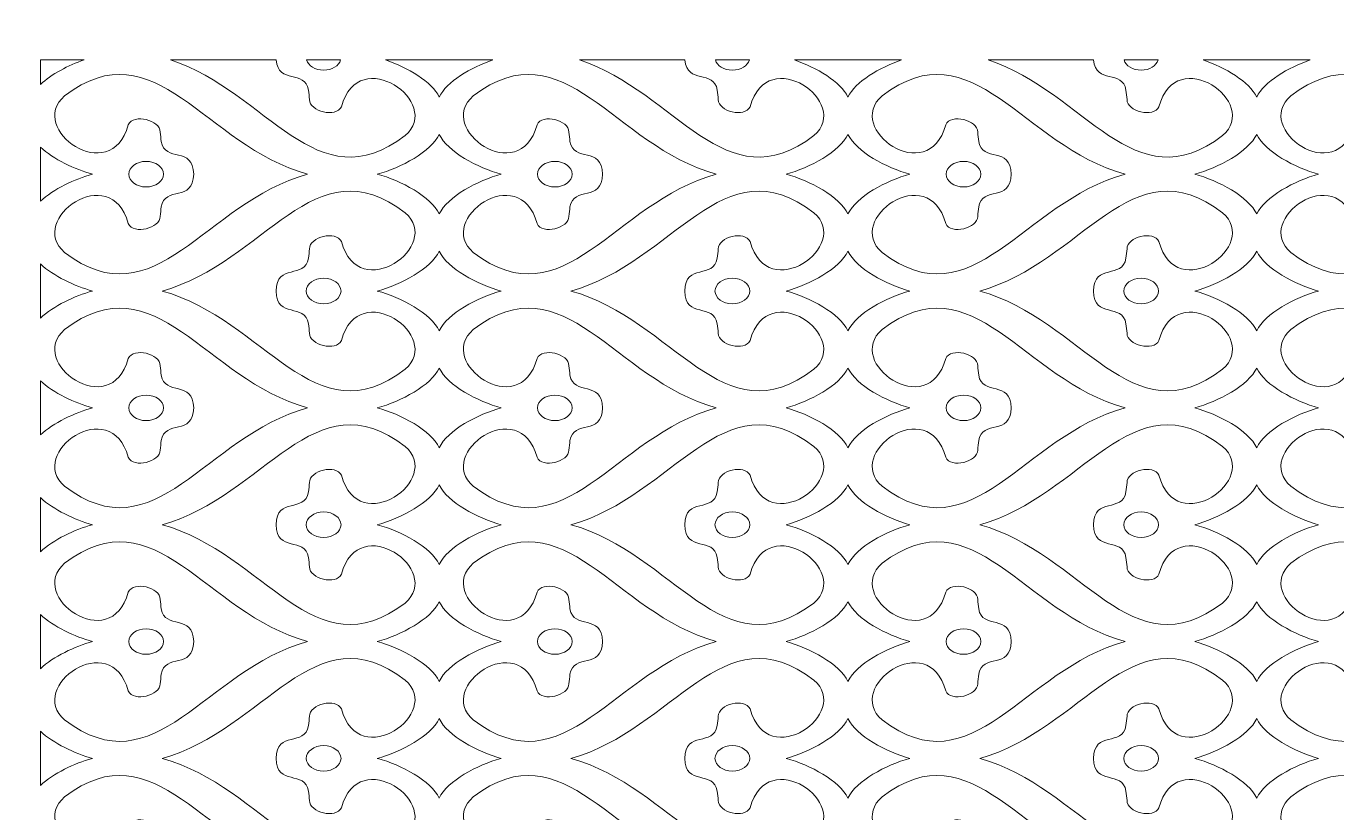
# Model space of a CAD drawing. Header units: millimetres. Extents: x -1212 to 1212, y -618 to 618.
# Drawn here: x -1212 to -105, y -46 to 618 of the extents above; entities that cross this region are included whole.
import ezdxf

# ---------------------------------------------------------------- set-up
doc = ezdxf.new("R2010")
doc.units = ezdxf.units.MM
doc.header["$MEASUREMENT"] = 0
doc.layers.add('Layer 1', color=7, linetype='Continuous')

msp = doc.modelspace()

# ---------------------------------------------------------------- linework, layer by layer
at = {"layer": 'Layer 1', "color": 250, "lineweight": 9}
for points, knots in [([(-974.3908, 493.4579), (-1061.6514, 517.6409), (-1102.447, 618.4305), (-1179.5795, 559.591), (-1211.9938, 531.8721), (-1140.4846, 481.214), (-1125.7521, 535.1757), (-1121.439, 544.8437), (-1098.7084, 539.1709), (-1098.8309, 529.0692), (-1098.5397, 526.4212), (-1098.2563, 523.7784), (-1097.9653, 521.1355), (-1094.9544, 503.0124), (-1070.8525, 517.419), (-1070.5613, 493.4579), (-1070.8525, 469.4968), (-1094.9544, 483.9033), (-1097.9653, 465.7854), (-1098.2563, 463.1426), (-1098.5397, 460.4894), (-1098.8309, 457.8465), (-1098.7084, 447.7449), (-1121.439, 442.072), (-1125.7521, 451.7453), (-1140.4846, 505.7017), (-1211.9938, 455.0437), (-1179.5795, 427.3247), (-1102.447, 368.4905), (-1061.6514, 469.2696), (-974.3908, 493.4579)], [0, 0, 0, 0, 0.1, 0.1, 0.1, 0.2, 0.2, 0.2, 0.3, 0.3, 0.3, 0.4, 0.4, 0.4, 0.5, 0.5, 0.5, 0.6, 0.6, 0.6, 0.7, 0.7, 0.7, 0.8, 0.8, 0.8, 0.9, 0.9, 0.9, 1, 1, 1, 1]), ([(-629.1796, 493.4579), (-716.44, 517.6409), (-757.2356, 618.4305), (-834.3681, 559.591), (-866.7824, 531.8721), (-795.2733, 481.214), (-780.5409, 535.1757), (-776.2277, 544.8437), (-753.497, 539.1709), (-753.6197, 529.0692), (-753.3285, 526.4212), (-753.0451, 523.7784), (-752.7539, 521.1355), (-749.7431, 503.0124), (-725.6411, 517.419), (-725.35, 493.4579), (-725.6411, 469.4968), (-749.7431, 483.9033), (-752.7539, 465.7854), (-753.0451, 463.1426), (-753.3285, 460.4894), (-753.6197, 457.8465), (-753.497, 447.7449), (-776.2277, 442.072), (-780.5409, 451.7453), (-795.2733, 505.7017), (-866.7824, 455.0437), (-834.3681, 427.3247), (-757.2356, 368.4905), (-716.44, 469.2696), (-629.1796, 493.4579)], [0, 0, 0, 0, 0.1, 0.1, 0.1, 0.2, 0.2, 0.2, 0.3, 0.3, 0.3, 0.4, 0.4, 0.4, 0.5, 0.5, 0.5, 0.6, 0.6, 0.6, 0.7, 0.7, 0.7, 0.8, 0.8, 0.8, 0.9, 0.9, 0.9, 1, 1, 1, 1]), ([(-283.9683, 493.4579), (-371.2288, 517.6409), (-412.0244, 618.4305), (-489.1567, 559.591), (-521.5711, 531.8721), (-450.062, 481.214), (-435.3296, 535.1757), (-431.0163, 544.8437), (-408.2858, 539.1709), (-408.4083, 529.0692), (-408.1172, 526.4212), (-407.8337, 523.7784), (-407.5426, 521.1355), (-404.5318, 503.0124), (-380.4297, 517.419), (-380.1387, 493.4579), (-380.4297, 469.4968), (-404.5318, 483.9033), (-407.5426, 465.7854), (-407.8337, 463.1426), (-408.1172, 460.4894), (-408.4083, 457.8465), (-408.2858, 447.7449), (-431.0163, 442.072), (-435.3296, 451.7453), (-450.062, 505.7017), (-521.5711, 455.0437), (-489.1567, 427.3247), (-412.0244, 368.4905), (-371.2288, 469.2696), (-283.9683, 493.4579)], [0, 0, 0, 0, 0.1, 0.1, 0.1, 0.2, 0.2, 0.2, 0.3, 0.3, 0.3, 0.4, 0.4, 0.4, 0.5, 0.5, 0.5, 0.6, 0.6, 0.6, 0.7, 0.7, 0.7, 0.8, 0.8, 0.8, 0.9, 0.9, 0.9, 1, 1, 1, 1]), ([(61.2429, 493.4579), (-26.0174, 517.6409), (-66.813, 618.4305), (-143.9455, 559.591), (-176.3598, 531.8721), (-104.8506, 481.214), (-90.1183, 535.1757), (-85.8051, 544.8437), (-63.0744, 539.1709), (-63.1969, 529.0692), (-62.9058, 526.4212), (-62.6225, 523.7784), (-62.3314, 521.1355), (-59.3205, 503.0124), (-35.2185, 517.419), (-34.9274, 493.4579), (-35.2185, 469.4968), (-59.3205, 483.9033), (-62.3314, 465.7854), (-62.6225, 463.1426), (-62.9058, 460.4894), (-63.1969, 457.8465), (-63.0744, 447.7449), (-85.8051, 442.072), (-90.1183, 451.7453), (-104.8506, 505.7017), (-176.3598, 455.0437), (-143.9455, 427.3247), (-66.813, 368.4905), (-26.0174, 469.2696), (61.2429, 493.4579)], [0, 0, 0, 0, 0.1, 0.1, 0.1, 0.2, 0.2, 0.2, 0.3, 0.3, 0.3, 0.4, 0.4, 0.4, 0.5, 0.5, 0.5, 0.6, 0.6, 0.6, 0.7, 0.7, 0.7, 0.8, 0.8, 0.8, 0.9, 0.9, 0.9, 1, 1, 1, 1]), ([(-1090.0283, 589.9734), (-1090.0283, 589.9734), (-1000.8678, 589.9734), (-1000.8678, 589.9734), (-999.1595, 569.0784), (-976.4747, 582.0139), (-973.5635, 564.474), (-973.2801, 561.8312), (-972.9889, 559.1884), (-972.6978, 556.5352), (-972.8203, 546.4336), (-950.0898, 540.7608), (-945.7842, 550.4339), (-931.0441, 604.3851), (-859.535, 553.7375), (-891.9494, 526.0135), (-966.9595, 468.7948), (-1007.6096, 562.5229), (-1090.0283, 589.9734)], [0, 0, 0, 0, 0.166666667, 0.166666667, 0.166666667, 0.333333333, 0.333333333, 0.333333333, 0.5, 0.5, 0.5, 0.666666667, 0.666666667, 0.666666667, 0.833333333, 0.833333333, 0.833333333, 1, 1, 1, 1]), ([(-744.8169, 589.9734), (-744.8169, 589.9734), (-655.6566, 589.9734), (-655.6566, 589.9734), (-653.9481, 569.0784), (-631.2635, 582.0139), (-628.3522, 564.474), (-628.0687, 561.8312), (-627.7776, 559.1884), (-627.4864, 556.5352), (-627.6091, 546.4336), (-604.8784, 540.7608), (-600.5728, 550.4339), (-585.8328, 604.3851), (-514.3237, 553.7375), (-546.738, 526.0135), (-621.7483, 468.7948), (-662.3983, 562.5229), (-744.8169, 589.9734)], [0, 0, 0, 0, 0.166666667, 0.166666667, 0.166666667, 0.333333333, 0.333333333, 0.333333333, 0.5, 0.5, 0.5, 0.666666667, 0.666666667, 0.666666667, 0.833333333, 0.833333333, 0.833333333, 1, 1, 1, 1]), ([(-399.6057, 589.9734), (-399.6057, 589.9734), (-310.4452, 589.9734), (-310.4452, 589.9734), (-308.7367, 569.0784), (-286.0521, 582.0139), (-283.141, 564.474), (-282.8575, 561.8312), (-282.5664, 559.1884), (-282.2752, 556.5352), (-282.3977, 546.4336), (-259.6672, 540.7608), (-255.3616, 550.4339), (-240.6215, 604.3851), (-169.1123, 553.7375), (-201.5266, 526.0135), (-276.537, 468.7948), (-317.1871, 562.5229), (-399.6057, 589.9734)], [0, 0, 0, 0, 0.166666667, 0.166666667, 0.166666667, 0.333333333, 0.333333333, 0.333333333, 0.5, 0.5, 0.5, 0.666666667, 0.666666667, 0.666666667, 0.833333333, 0.833333333, 0.833333333, 1, 1, 1, 1]), ([(-1200.05, 569.2384), (-1200.05, 569.2384), (-1200.05, 589.9734), (-1200.05, 589.9734), (-1200.05, 589.9734), (-1163.1155, 589.9734), (-1163.1155, 589.9734), (-1176.3004, 585.4207), (-1190.7188, 577.9051), (-1200.05, 569.2384)], [0, 0, 0, 0, 0.333333333, 0.333333333, 0.333333333, 0.666666667, 0.666666667, 0.666666667, 1, 1, 1, 1]), ([(-975.18, 589.9734), (-975.18, 589.9734), (-946.4277, 589.9734), (-946.4277, 589.9734), (-947.8067, 585.0593), (-953.7289, 581.3481), (-960.8, 581.3481), (-967.8712, 581.3481), (-973.8011, 585.0593), (-975.18, 589.9734)], [0, 0, 0, 0, 0.333333333, 0.333333333, 0.333333333, 0.666666667, 0.666666667, 0.666666667, 1, 1, 1, 1]), ([(-908.4208, 589.9734), (-908.4208, 589.9734), (-817.8967, 589.9734), (-817.8967, 589.9734), (-836.3063, 583.614), (-857.1141, 571.4786), (-863.1587, 558.5173), (-869.211, 571.4786), (-890.011, 583.614), (-908.4208, 589.9734)], [0, 0, 0, 0, 0.333333333, 0.333333333, 0.333333333, 0.666666667, 0.666666667, 0.666666667, 1, 1, 1, 1]), ([(-629.9686, 589.9734), (-629.9686, 589.9734), (-601.2164, 589.9734), (-601.2164, 589.9734), (-602.5955, 585.0593), (-608.5175, 581.3481), (-615.5888, 581.3481), (-622.66, 581.3481), (-628.5897, 585.0593), (-629.9686, 589.9734)], [0, 0, 0, 0, 0.333333333, 0.333333333, 0.333333333, 0.666666667, 0.666666667, 0.666666667, 1, 1, 1, 1]), ([(-563.2094, 589.9734), (-563.2094, 589.9734), (-472.6853, 589.9734), (-472.6853, 589.9734), (-491.0951, 583.614), (-511.9027, 571.4786), (-517.9474, 558.5173), (-523.9997, 571.4786), (-544.7998, 583.614), (-563.2094, 589.9734)], [0, 0, 0, 0, 0.333333333, 0.333333333, 0.333333333, 0.666666667, 0.666666667, 0.666666667, 1, 1, 1, 1]), ([(-284.7574, 589.9734), (-284.7574, 589.9734), (-256.0052, 589.9734), (-256.0052, 589.9734), (-257.3841, 585.0593), (-263.3061, 581.3481), (-270.3774, 581.3481), (-277.4486, 581.3481), (-283.3783, 585.0593), (-284.7574, 589.9734)], [0, 0, 0, 0, 0.333333333, 0.333333333, 0.333333333, 0.666666667, 0.666666667, 0.666666667, 1, 1, 1, 1]), ([(-217.9982, 589.9734), (-217.9982, 589.9734), (-127.4741, 589.9734), (-127.4741, 589.9734), (-145.8838, 583.614), (-166.6914, 571.4786), (-172.7361, 558.5173), (-178.7885, 571.4786), (-199.5884, 583.614), (-217.9982, 589.9734)], [0, 0, 0, 0, 0.333333333, 0.333333333, 0.333333333, 0.666666667, 0.666666667, 0.666666667, 1, 1, 1, 1]), ([(-863.1587, 459.8236), (-870, 474.4831), (-895.6727, 488.0844), (-915.4461, 493.4579), (-895.6727, 498.8313), (-870, 512.4378), (-863.1587, 527.0923), (-856.3173, 512.4378), (-830.6448, 498.8313), (-810.8714, 493.4579), (-830.6448, 488.0844), (-856.3249, 474.4831), (-863.1587, 459.8236)], [0, 0, 0, 0, 0.25, 0.25, 0.25, 0.5, 0.5, 0.5, 0.75, 0.75, 0.75, 1, 1, 1, 1]), ([(-517.9474, 459.8236), (-524.7888, 474.4831), (-550.4613, 488.0844), (-570.2347, 493.4579), (-550.4613, 498.8313), (-524.7888, 512.4378), (-517.9474, 527.0923), (-511.1061, 512.4378), (-485.4334, 498.8313), (-465.66, 493.4579), (-485.4334, 488.0844), (-511.1137, 474.4831), (-517.9474, 459.8236)], [0, 0, 0, 0, 0.25, 0.25, 0.25, 0.5, 0.5, 0.5, 0.75, 0.75, 0.75, 1, 1, 1, 1]), ([(-172.7361, 459.8236), (-179.5775, 474.4831), (-205.25, 488.0844), (-225.0234, 493.4579), (-205.25, 498.8313), (-179.5775, 512.4378), (-172.7361, 527.0923), (-165.8947, 512.4378), (-140.2222, 498.8313), (-120.4488, 493.4579), (-140.2222, 488.0844), (-165.9024, 474.4831), (-172.7361, 459.8236)], [0, 0, 0, 0, 0.25, 0.25, 0.25, 0.5, 0.5, 0.5, 0.75, 0.75, 0.75, 1, 1, 1, 1]), ([(-1200.05, 470.5498), (-1200.05, 470.5498), (-1200.05, 516.366), (-1200.05, 516.366), (-1189.0179, 506.125), (-1170.8917, 497.479), (-1156.0827, 493.4579), (-1170.8917, 489.4368), (-1189.0179, 480.7908), (-1200.05, 470.5498)], [0, 0, 0, 0, 0.333333333, 0.333333333, 0.333333333, 0.666666667, 0.666666667, 0.666666667, 1, 1, 1, 1]), ([(-1097.1378, 394.7641), (-1009.8773, 418.9523), (-969.0893, 519.747), (-891.9494, 460.9024), (-859.535, 433.1835), (-931.0441, 382.5203), (-945.7842, 436.4766), (-950.0898, 446.1602), (-972.8203, 440.4771), (-972.6978, 430.3754), (-972.9889, 427.7325), (-973.2801, 425.0846), (-973.5635, 422.4417), (-976.5744, 404.3186), (-1000.6764, 418.7303), (-1000.9674, 394.7641), (-1000.6764, 370.8081), (-976.5744, 385.2199), (-973.5635, 367.1019), (-973.2801, 364.4539), (-972.9889, 361.8008), (-972.6978, 359.1579), (-972.8203, 349.0614), (-950.0898, 343.3783), (-945.7842, 353.0515), (-931.0441, 407.0131), (-859.535, 356.3602), (-891.9494, 328.6413), (-969.0893, 269.7967), (-1009.8773, 370.581), (-1097.1378, 394.7641)], [0, 0, 0, 0, 0.1, 0.1, 0.1, 0.2, 0.2, 0.2, 0.3, 0.3, 0.3, 0.4, 0.4, 0.4, 0.5, 0.5, 0.5, 0.6, 0.6, 0.6, 0.7, 0.7, 0.7, 0.8, 0.8, 0.8, 0.9, 0.9, 0.9, 1, 1, 1, 1]), ([(-751.9265, 394.7641), (-664.6661, 418.9523), (-623.8781, 519.747), (-546.738, 460.9024), (-514.3237, 433.1835), (-585.8328, 382.5203), (-600.5728, 436.4766), (-604.8784, 446.1602), (-627.6091, 440.4771), (-627.4864, 430.3754), (-627.7776, 427.7325), (-628.0687, 425.0846), (-628.3522, 422.4417), (-631.363, 404.3186), (-655.465, 418.7303), (-655.7561, 394.7641), (-655.465, 370.8081), (-631.363, 385.2199), (-628.3522, 367.1019), (-628.0687, 364.4539), (-627.7776, 361.8008), (-627.4864, 359.1579), (-627.6091, 349.0614), (-604.8784, 343.3783), (-600.5728, 353.0515), (-585.8328, 407.0131), (-514.3237, 356.3602), (-546.738, 328.6413), (-623.8781, 269.7967), (-664.6661, 370.581), (-751.9265, 394.7641)], [0, 0, 0, 0, 0.1, 0.1, 0.1, 0.2, 0.2, 0.2, 0.3, 0.3, 0.3, 0.4, 0.4, 0.4, 0.5, 0.5, 0.5, 0.6, 0.6, 0.6, 0.7, 0.7, 0.7, 0.8, 0.8, 0.8, 0.9, 0.9, 0.9, 1, 1, 1, 1]), ([(-406.7153, 394.7641), (-319.4547, 418.9523), (-278.6668, 519.747), (-201.5266, 460.9024), (-169.1123, 433.1835), (-240.6215, 382.5203), (-255.3616, 436.4766), (-259.6672, 446.1602), (-282.3977, 440.4771), (-282.2752, 430.3754), (-282.5664, 427.7325), (-282.8575, 425.0846), (-283.141, 422.4417), (-286.1517, 404.3186), (-310.2536, 418.7303), (-310.5448, 394.7641), (-310.2536, 370.8081), (-286.1517, 385.2199), (-283.141, 367.1019), (-282.8575, 364.4539), (-282.5664, 361.8008), (-282.2752, 359.1579), (-282.3977, 349.0614), (-259.6672, 343.3783), (-255.3616, 353.0515), (-240.6215, 407.0131), (-169.1123, 356.3602), (-201.5266, 328.6413), (-278.6668, 269.7967), (-319.4547, 370.581), (-406.7153, 394.7641)], [0, 0, 0, 0, 0.1, 0.1, 0.1, 0.2, 0.2, 0.2, 0.3, 0.3, 0.3, 0.4, 0.4, 0.4, 0.5, 0.5, 0.5, 0.6, 0.6, 0.6, 0.7, 0.7, 0.7, 0.8, 0.8, 0.8, 0.9, 0.9, 0.9, 1, 1, 1, 1]), ([(-1125.3997, 493.4579), (-1125.3997, 499.4043), (-1118.8112, 504.2564), (-1110.7287, 504.2564), (-1102.6462, 504.2564), (-1096.0575, 499.4043), (-1096.0575, 493.4579), (-1096.0575, 487.5167), (-1102.6462, 482.6593), (-1110.7287, 482.6593), (-1118.8112, 482.6593), (-1125.3997, 487.5167), (-1125.3997, 493.4579)], [0, 0, 0, 0, 0.25, 0.25, 0.25, 0.5, 0.5, 0.5, 0.75, 0.75, 0.75, 1, 1, 1, 1]), ([(-780.1885, 493.4579), (-780.1885, 499.4043), (-773.5998, 504.2564), (-765.5173, 504.2564), (-757.4349, 504.2564), (-750.8463, 499.4043), (-750.8463, 493.4579), (-750.8463, 487.5167), (-757.4349, 482.6593), (-765.5173, 482.6593), (-773.5998, 482.6593), (-780.1885, 487.5167), (-780.1885, 493.4579)], [0, 0, 0, 0, 0.25, 0.25, 0.25, 0.5, 0.5, 0.5, 0.75, 0.75, 0.75, 1, 1, 1, 1]), ([(-434.9772, 493.4579), (-434.9772, 499.4043), (-428.3886, 504.2564), (-420.3061, 504.2564), (-412.2235, 504.2564), (-405.635, 499.4043), (-405.635, 493.4579), (-405.635, 487.5167), (-412.2235, 482.6593), (-420.3061, 482.6593), (-428.3886, 482.6593), (-434.9772, 487.5167), (-434.9772, 493.4579)], [0, 0, 0, 0, 0.25, 0.25, 0.25, 0.5, 0.5, 0.5, 0.75, 0.75, 0.75, 1, 1, 1, 1]), ([(-974.3908, 296.0806), (-1061.6514, 271.8976), (-1102.447, 171.108), (-1179.5795, 229.9423), (-1211.9938, 257.6716), (-1140.4846, 308.3296), (-1125.7521, 254.368), (-1121.439, 244.6948), (-1098.7084, 250.3676), (-1098.8309, 260.4745), (-1098.5397, 263.1172), (-1098.2563, 265.7601), (-1097.9653, 268.403), (-1094.9544, 286.5261), (-1070.8525, 272.1195), (-1070.5613, 296.0806), (-1070.8525, 320.0417), (-1094.9544, 305.63), (-1097.9653, 323.7531), (-1098.2563, 326.396), (-1098.5397, 329.0439), (-1098.8309, 331.6919), (-1098.7084, 341.7884), (-1121.439, 347.4665), (-1125.7521, 337.7932), (-1140.4846, 283.8368), (-1211.9938, 334.4896), (-1179.5795, 362.2189), (-1102.447, 421.0531), (-1061.6514, 320.2688), (-974.3908, 296.0806)], [0, 0, 0, 0, 0.1, 0.1, 0.1, 0.2, 0.2, 0.2, 0.3, 0.3, 0.3, 0.4, 0.4, 0.4, 0.5, 0.5, 0.5, 0.6, 0.6, 0.6, 0.7, 0.7, 0.7, 0.8, 0.8, 0.8, 0.9, 0.9, 0.9, 1, 1, 1, 1]), ([(-863.1587, 361.1349), (-870, 375.7841), (-895.6727, 389.3958), (-915.4461, 394.7744), (-895.6727, 400.1427), (-870, 413.744), (-863.1587, 428.4036), (-856.3173, 413.744), (-830.6448, 400.1427), (-810.8714, 394.7744), (-830.6448, 389.3958), (-856.3249, 375.7841), (-863.1587, 361.1349)], [0, 0, 0, 0, 0.25, 0.25, 0.25, 0.5, 0.5, 0.5, 0.75, 0.75, 0.75, 1, 1, 1, 1]), ([(-629.1796, 296.0806), (-716.44, 271.8976), (-757.2356, 171.108), (-834.3681, 229.9423), (-866.7824, 257.6716), (-795.2733, 308.3296), (-780.5409, 254.368), (-776.2277, 244.6948), (-753.497, 250.3676), (-753.6197, 260.4745), (-753.3285, 263.1172), (-753.0451, 265.7601), (-752.7539, 268.403), (-749.7431, 286.5261), (-725.6411, 272.1195), (-725.35, 296.0806), (-725.6411, 320.0417), (-749.7431, 305.63), (-752.7539, 323.7531), (-753.0451, 326.396), (-753.3285, 329.0439), (-753.6197, 331.6919), (-753.497, 341.7884), (-776.2277, 347.4665), (-780.5409, 337.7932), (-795.2733, 283.8368), (-866.7824, 334.4896), (-834.3681, 362.2189), (-757.2356, 421.0531), (-716.44, 320.2688), (-629.1796, 296.0806)], [0, 0, 0, 0, 0.1, 0.1, 0.1, 0.2, 0.2, 0.2, 0.3, 0.3, 0.3, 0.4, 0.4, 0.4, 0.5, 0.5, 0.5, 0.6, 0.6, 0.6, 0.7, 0.7, 0.7, 0.8, 0.8, 0.8, 0.9, 0.9, 0.9, 1, 1, 1, 1]), ([(-517.9474, 361.1349), (-524.7888, 375.7841), (-550.4613, 389.3958), (-570.2347, 394.7744), (-550.4613, 400.1427), (-524.7888, 413.744), (-517.9474, 428.4036), (-511.1061, 413.744), (-485.4334, 400.1427), (-465.66, 394.7744), (-485.4334, 389.3958), (-511.1137, 375.7841), (-517.9474, 361.1349)], [0, 0, 0, 0, 0.25, 0.25, 0.25, 0.5, 0.5, 0.5, 0.75, 0.75, 0.75, 1, 1, 1, 1]), ([(-283.9683, 296.0806), (-371.2288, 271.8976), (-412.0244, 171.108), (-489.1567, 229.9423), (-521.5711, 257.6716), (-450.062, 308.3296), (-435.3296, 254.368), (-431.0163, 244.6948), (-408.2858, 250.3676), (-408.4083, 260.4745), (-408.1172, 263.1172), (-407.8337, 265.7601), (-407.5426, 268.403), (-404.5318, 286.5261), (-380.4297, 272.1195), (-380.1387, 296.0806), (-380.4297, 320.0417), (-404.5318, 305.63), (-407.5426, 323.7531), (-407.8337, 326.396), (-408.1172, 329.0439), (-408.4083, 331.6919), (-408.2858, 341.7884), (-431.0163, 347.4665), (-435.3296, 337.7932), (-450.062, 283.8368), (-521.5711, 334.4896), (-489.1567, 362.2189), (-412.0244, 421.0531), (-371.2288, 320.2688), (-283.9683, 296.0806)], [0, 0, 0, 0, 0.1, 0.1, 0.1, 0.2, 0.2, 0.2, 0.3, 0.3, 0.3, 0.4, 0.4, 0.4, 0.5, 0.5, 0.5, 0.6, 0.6, 0.6, 0.7, 0.7, 0.7, 0.8, 0.8, 0.8, 0.9, 0.9, 0.9, 1, 1, 1, 1]), ([(-172.7361, 361.1349), (-179.5775, 375.7841), (-205.25, 389.3958), (-225.0234, 394.7744), (-205.25, 400.1427), (-179.5775, 413.744), (-172.7361, 428.4036), (-165.8947, 413.744), (-140.2222, 400.1427), (-120.4488, 394.7744), (-140.2222, 389.3958), (-165.9024, 375.7841), (-172.7361, 361.1349)], [0, 0, 0, 0, 0.25, 0.25, 0.25, 0.5, 0.5, 0.5, 0.75, 0.75, 0.75, 1, 1, 1, 1]), ([(61.2429, 296.0806), (-26.0174, 271.8976), (-66.813, 171.108), (-143.9455, 229.9423), (-176.3598, 257.6716), (-104.8506, 308.3296), (-90.1183, 254.368), (-85.8051, 244.6948), (-63.0744, 250.3676), (-63.1969, 260.4745), (-62.9058, 263.1172), (-62.6225, 265.7601), (-62.3314, 268.403), (-59.3205, 286.5261), (-35.2185, 272.1195), (-34.9274, 296.0806), (-35.2185, 320.0417), (-59.3205, 305.63), (-62.3314, 323.7531), (-62.6225, 326.396), (-62.9058, 329.0439), (-63.1969, 331.6919), (-63.0744, 341.7884), (-85.8051, 347.4665), (-90.1183, 337.7932), (-104.8506, 283.8368), (-176.3598, 334.4896), (-143.9455, 362.2189), (-66.813, 421.0531), (-26.0174, 320.2688), (61.2429, 296.0806)], [0, 0, 0, 0, 0.1, 0.1, 0.1, 0.2, 0.2, 0.2, 0.3, 0.3, 0.3, 0.4, 0.4, 0.4, 0.5, 0.5, 0.5, 0.6, 0.6, 0.6, 0.7, 0.7, 0.7, 0.8, 0.8, 0.8, 0.9, 0.9, 0.9, 1, 1, 1, 1]), ([(-1200.05, 371.8611), (-1200.05, 371.8611), (-1200.05, 417.6773), (-1200.05, 417.6773), (-1189.0179, 407.4312), (-1170.8917, 398.7954), (-1156.0827, 394.7744), (-1170.8917, 390.7482), (-1189.0179, 382.1021), (-1200.05, 371.8611)], [0, 0, 0, 0, 0.333333333, 0.333333333, 0.333333333, 0.666666667, 0.666666667, 0.666666667, 1, 1, 1, 1]), ([(-946.1289, 394.7641), (-946.1289, 400.7209), (-952.7175, 405.5626), (-960.8, 405.5626), (-968.8826, 405.5626), (-975.4788, 400.7209), (-975.4788, 394.7641), (-975.4788, 388.8176), (-968.8826, 383.9707), (-960.8, 383.9707), (-952.7175, 383.9707), (-946.1289, 388.8176), (-946.1289, 394.7641)], [0, 0, 0, 0, 0.25, 0.25, 0.25, 0.5, 0.5, 0.5, 0.75, 0.75, 0.75, 1, 1, 1, 1]), ([(-600.9176, 394.7641), (-600.9176, 400.7209), (-607.5063, 405.5626), (-615.5888, 405.5626), (-623.6712, 405.5626), (-630.2674, 400.7209), (-630.2674, 394.7641), (-630.2674, 388.8176), (-623.6712, 383.9707), (-615.5888, 383.9707), (-607.5063, 383.9707), (-600.9176, 388.8176), (-600.9176, 394.7641)], [0, 0, 0, 0, 0.25, 0.25, 0.25, 0.5, 0.5, 0.5, 0.75, 0.75, 0.75, 1, 1, 1, 1]), ([(-255.7064, 394.7641), (-255.7064, 400.7209), (-262.2949, 405.5626), (-270.3774, 405.5626), (-278.4599, 405.5626), (-285.0562, 400.7209), (-285.0562, 394.7641), (-285.0562, 388.8176), (-278.4599, 383.9707), (-270.3774, 383.9707), (-262.2949, 383.9707), (-255.7064, 388.8176), (-255.7064, 394.7641)], [0, 0, 0, 0, 0.25, 0.25, 0.25, 0.5, 0.5, 0.5, 0.75, 0.75, 0.75, 1, 1, 1, 1]), ([(-1097.1378, 197.392), (-1009.8773, 173.2088), (-969.0893, 72.4194), (-891.9494, 131.2537), (-859.535, 158.9829), (-931.0441, 209.6409), (-945.7842, 155.6794), (-950.0898, 146.0062), (-972.8203, 151.6841), (-972.6978, 161.7859), (-972.9889, 164.4286), (-973.2801, 167.0767), (-973.5635, 169.7195), (-976.5744, 187.8427), (-1000.6764, 173.4308), (-1000.9674, 197.392), (-1000.6764, 221.348), (-976.5744, 206.9465), (-973.5635, 225.0696), (-973.2801, 227.7124), (-972.9889, 230.3553), (-972.6978, 232.9982), (-972.8203, 243.1049), (-950.0898, 248.7778), (-945.7842, 239.1045), (-931.0441, 185.143), (-859.535, 235.801), (-891.9494, 263.525), (-969.0893, 322.3645), (-1009.8773, 221.5751), (-1097.1378, 197.392)], [0, 0, 0, 0, 0.1, 0.1, 0.1, 0.2, 0.2, 0.2, 0.3, 0.3, 0.3, 0.4, 0.4, 0.4, 0.5, 0.5, 0.5, 0.6, 0.6, 0.6, 0.7, 0.7, 0.7, 0.8, 0.8, 0.8, 0.9, 0.9, 0.9, 1, 1, 1, 1]), ([(-863.1587, 262.4514), (-870, 277.1007), (-895.6727, 290.7123), (-915.4461, 296.0806), (-895.6727, 301.4541), (-870, 315.0554), (-863.1587, 329.7098), (-856.3173, 315.0554), (-830.6448, 301.4541), (-810.8714, 296.0806), (-830.6448, 290.7123), (-856.3249, 277.1007), (-863.1587, 262.4514)], [0, 0, 0, 0, 0.25, 0.25, 0.25, 0.5, 0.5, 0.5, 0.75, 0.75, 0.75, 1, 1, 1, 1]), ([(-751.9265, 197.392), (-664.6661, 173.2088), (-623.8781, 72.4194), (-546.738, 131.2537), (-514.3237, 158.9829), (-585.8328, 209.6409), (-600.5728, 155.6794), (-604.8784, 146.0062), (-627.6091, 151.6841), (-627.4864, 161.7859), (-627.7776, 164.4286), (-628.0687, 167.0767), (-628.3522, 169.7195), (-631.363, 187.8427), (-655.465, 173.4308), (-655.7561, 197.392), (-655.465, 221.348), (-631.363, 206.9465), (-628.3522, 225.0696), (-628.0687, 227.7124), (-627.7776, 230.3553), (-627.4864, 232.9982), (-627.6091, 243.1049), (-604.8784, 248.7778), (-600.5728, 239.1045), (-585.8328, 185.143), (-514.3237, 235.801), (-546.738, 263.525), (-623.8781, 322.3645), (-664.6661, 221.5751), (-751.9265, 197.392)], [0, 0, 0, 0, 0.1, 0.1, 0.1, 0.2, 0.2, 0.2, 0.3, 0.3, 0.3, 0.4, 0.4, 0.4, 0.5, 0.5, 0.5, 0.6, 0.6, 0.6, 0.7, 0.7, 0.7, 0.8, 0.8, 0.8, 0.9, 0.9, 0.9, 1, 1, 1, 1]), ([(-517.9474, 262.4514), (-524.7888, 277.1007), (-550.4613, 290.7123), (-570.2347, 296.0806), (-550.4613, 301.4541), (-524.7888, 315.0554), (-517.9474, 329.7098), (-511.1061, 315.0554), (-485.4334, 301.4541), (-465.66, 296.0806), (-485.4334, 290.7123), (-511.1137, 277.1007), (-517.9474, 262.4514)], [0, 0, 0, 0, 0.25, 0.25, 0.25, 0.5, 0.5, 0.5, 0.75, 0.75, 0.75, 1, 1, 1, 1]), ([(-406.7153, 197.392), (-319.4547, 173.2088), (-278.6668, 72.4194), (-201.5266, 131.2537), (-169.1123, 158.9829), (-240.6215, 209.6409), (-255.3616, 155.6794), (-259.6672, 146.0062), (-282.3977, 151.6841), (-282.2752, 161.7859), (-282.5664, 164.4286), (-282.8575, 167.0767), (-283.141, 169.7195), (-286.1517, 187.8427), (-310.2536, 173.4308), (-310.5448, 197.392), (-310.2536, 221.348), (-286.1517, 206.9465), (-283.141, 225.0696), (-282.8575, 227.7124), (-282.5664, 230.3553), (-282.2752, 232.9982), (-282.3977, 243.1049), (-259.6672, 248.7778), (-255.3616, 239.1045), (-240.6215, 185.143), (-169.1123, 235.801), (-201.5266, 263.525), (-278.6668, 322.3645), (-319.4547, 221.5751), (-406.7153, 197.392)], [0, 0, 0, 0, 0.1, 0.1, 0.1, 0.2, 0.2, 0.2, 0.3, 0.3, 0.3, 0.4, 0.4, 0.4, 0.5, 0.5, 0.5, 0.6, 0.6, 0.6, 0.7, 0.7, 0.7, 0.8, 0.8, 0.8, 0.9, 0.9, 0.9, 1, 1, 1, 1]), ([(-172.7361, 262.4514), (-179.5775, 277.1007), (-205.25, 290.7123), (-225.0234, 296.0806), (-205.25, 301.4541), (-179.5775, 315.0554), (-172.7361, 329.7098), (-165.8947, 315.0554), (-140.2222, 301.4541), (-120.4488, 296.0806), (-140.2222, 290.7123), (-165.9024, 277.1007), (-172.7361, 262.4514)], [0, 0, 0, 0, 0.25, 0.25, 0.25, 0.5, 0.5, 0.5, 0.75, 0.75, 0.75, 1, 1, 1, 1]), ([(-1200.05, 273.1674), (-1200.05, 273.1674), (-1200.05, 318.9887), (-1200.05, 318.9887), (-1189.0179, 308.7477), (-1170.8917, 300.1016), (-1156.0827, 296.0806), (-1170.8917, 292.0543), (-1189.0179, 283.4084), (-1200.05, 273.1674)], [0, 0, 0, 0, 0.333333333, 0.333333333, 0.333333333, 0.666666667, 0.666666667, 0.666666667, 1, 1, 1, 1]), ([(-1125.3997, 296.0806), (-1125.3997, 290.1342), (-1118.8112, 285.2873), (-1110.7287, 285.2873), (-1102.6462, 285.2873), (-1096.0575, 290.1342), (-1096.0575, 296.0806), (-1096.0575, 302.027), (-1102.6462, 306.8791), (-1110.7287, 306.8791), (-1118.8112, 306.8791), (-1125.3997, 302.027), (-1125.3997, 296.0806)], [0, 0, 0, 0, 0.25, 0.25, 0.25, 0.5, 0.5, 0.5, 0.75, 0.75, 0.75, 1, 1, 1, 1]), ([(-780.1885, 296.0806), (-780.1885, 290.1342), (-773.5998, 285.2873), (-765.5173, 285.2873), (-757.4349, 285.2873), (-750.8463, 290.1342), (-750.8463, 296.0806), (-750.8463, 302.027), (-757.4349, 306.8791), (-765.5173, 306.8791), (-773.5998, 306.8791), (-780.1885, 302.027), (-780.1885, 296.0806)], [0, 0, 0, 0, 0.25, 0.25, 0.25, 0.5, 0.5, 0.5, 0.75, 0.75, 0.75, 1, 1, 1, 1]), ([(-434.9772, 296.0806), (-434.9772, 290.1342), (-428.3886, 285.2873), (-420.3061, 285.2873), (-412.2235, 285.2873), (-405.635, 290.1342), (-405.635, 296.0806), (-405.635, 302.027), (-412.2235, 306.8791), (-420.3061, 306.8791), (-428.3886, 306.8791), (-434.9772, 302.027), (-434.9772, 296.0806)], [0, 0, 0, 0, 0.25, 0.25, 0.25, 0.5, 0.5, 0.5, 0.75, 0.75, 0.75, 1, 1, 1, 1]), ([(-974.3908, 98.7084), (-1061.6514, 122.8916), (-1102.447, 223.6759), (-1179.5795, 164.8313), (-1211.9938, 137.1124), (-1140.4846, 86.4596), (-1125.7521, 140.4211), (-1121.439, 150.0943), (-1098.7084, 144.4163), (-1098.8309, 134.3147), (-1098.5397, 131.6718), (-1098.2563, 129.0238), (-1097.9653, 126.3706), (-1094.9544, 108.2527), (-1070.8525, 122.6645), (-1070.5613, 98.7084), (-1070.8525, 74.7473), (-1094.9544, 89.154), (-1097.9653, 71.0308), (-1098.2563, 68.3881), (-1098.5397, 65.7452), (-1098.8309, 63.0971), (-1098.7084, 52.9955), (-1121.439, 47.3123), (-1125.7521, 56.9908), (-1140.4846, 110.9471), (-1211.9938, 60.2943), (-1179.5795, 32.5703), (-1102.447, -26.2692), (-1061.6514, 74.5254), (-974.3908, 98.7084)], [0, 0, 0, 0, 0.1, 0.1, 0.1, 0.2, 0.2, 0.2, 0.3, 0.3, 0.3, 0.4, 0.4, 0.4, 0.5, 0.5, 0.5, 0.6, 0.6, 0.6, 0.7, 0.7, 0.7, 0.8, 0.8, 0.8, 0.9, 0.9, 0.9, 1, 1, 1, 1]), ([(-863.1587, 163.7576), (-870, 178.412), (-895.6727, 192.0237), (-915.4461, 197.392), (-895.6727, 202.7602), (-870, 216.372), (-863.1587, 231.0211), (-856.3173, 216.372), (-830.6448, 202.7602), (-810.8714, 197.392), (-830.6448, 192.0237), (-856.3249, 178.412), (-863.1587, 163.7576)], [0, 0, 0, 0, 0.25, 0.25, 0.25, 0.5, 0.5, 0.5, 0.75, 0.75, 0.75, 1, 1, 1, 1]), ([(-629.1796, 98.7084), (-716.44, 122.8916), (-757.2356, 223.6759), (-834.3681, 164.8313), (-866.7824, 137.1124), (-795.2733, 86.4596), (-780.5409, 140.4211), (-776.2277, 150.0943), (-753.497, 144.4163), (-753.6197, 134.3147), (-753.3285, 131.6718), (-753.0451, 129.0238), (-752.7539, 126.3706), (-749.7431, 108.2527), (-725.6411, 122.6645), (-725.35, 98.7084), (-725.6411, 74.7473), (-749.7431, 89.154), (-752.7539, 71.0308), (-753.0451, 68.3881), (-753.3285, 65.7452), (-753.6197, 63.0971), (-753.497, 52.9955), (-776.2277, 47.3123), (-780.5409, 56.9908), (-795.2733, 110.9471), (-866.7824, 60.2943), (-834.3681, 32.5703), (-757.2356, -26.2692), (-716.44, 74.5254), (-629.1796, 98.7084)], [0, 0, 0, 0, 0.1, 0.1, 0.1, 0.2, 0.2, 0.2, 0.3, 0.3, 0.3, 0.4, 0.4, 0.4, 0.5, 0.5, 0.5, 0.6, 0.6, 0.6, 0.7, 0.7, 0.7, 0.8, 0.8, 0.8, 0.9, 0.9, 0.9, 1, 1, 1, 1]), ([(-517.9474, 163.7576), (-524.7888, 178.412), (-550.4613, 192.0237), (-570.2347, 197.392), (-550.4613, 202.7602), (-524.7888, 216.372), (-517.9474, 231.0211), (-511.1061, 216.372), (-485.4334, 202.7602), (-465.66, 197.392), (-485.4334, 192.0237), (-511.1137, 178.412), (-517.9474, 163.7576)], [0, 0, 0, 0, 0.25, 0.25, 0.25, 0.5, 0.5, 0.5, 0.75, 0.75, 0.75, 1, 1, 1, 1]), ([(-283.9683, 98.7084), (-371.2288, 122.8916), (-412.0244, 223.6759), (-489.1567, 164.8313), (-521.5711, 137.1124), (-450.062, 86.4596), (-435.3296, 140.4211), (-431.0163, 150.0943), (-408.2858, 144.4163), (-408.4083, 134.3147), (-408.1172, 131.6718), (-407.8337, 129.0238), (-407.5426, 126.3706), (-404.5318, 108.2527), (-380.4297, 122.6645), (-380.1387, 98.7084), (-380.4297, 74.7473), (-404.5318, 89.154), (-407.5426, 71.0308), (-407.8337, 68.3881), (-408.1172, 65.7452), (-408.4083, 63.0971), (-408.2858, 52.9955), (-431.0163, 47.3123), (-435.3296, 56.9908), (-450.062, 110.9471), (-521.5711, 60.2943), (-489.1567, 32.5703), (-412.0244, -26.2692), (-371.2288, 74.5254), (-283.9683, 98.7084)], [0, 0, 0, 0, 0.1, 0.1, 0.1, 0.2, 0.2, 0.2, 0.3, 0.3, 0.3, 0.4, 0.4, 0.4, 0.5, 0.5, 0.5, 0.6, 0.6, 0.6, 0.7, 0.7, 0.7, 0.8, 0.8, 0.8, 0.9, 0.9, 0.9, 1, 1, 1, 1]), ([(-172.7361, 163.7576), (-179.5775, 178.412), (-205.25, 192.0237), (-225.0234, 197.392), (-205.25, 202.7602), (-179.5775, 216.372), (-172.7361, 231.0211), (-165.8947, 216.372), (-140.2222, 202.7602), (-120.4488, 197.392), (-140.2222, 192.0237), (-165.9024, 178.412), (-172.7361, 163.7576)], [0, 0, 0, 0, 0.25, 0.25, 0.25, 0.5, 0.5, 0.5, 0.75, 0.75, 0.75, 1, 1, 1, 1]), ([(61.2429, 98.7084), (-26.0174, 122.8916), (-66.813, 223.6759), (-143.9455, 164.8313), (-176.3598, 137.1124), (-104.8506, 86.4596), (-90.1183, 140.4211), (-85.8051, 150.0943), (-63.0744, 144.4163), (-63.1969, 134.3147), (-62.9058, 131.6718), (-62.6225, 129.0238), (-62.3314, 126.3706), (-59.3205, 108.2527), (-35.2185, 122.6645), (-34.9274, 98.7084), (-35.2185, 74.7473), (-59.3205, 89.154), (-62.3314, 71.0308), (-62.6225, 68.3881), (-62.9058, 65.7452), (-63.1969, 63.0971), (-63.0744, 52.9955), (-85.8051, 47.3123), (-90.1183, 56.9908), (-104.8506, 110.9471), (-176.3598, 60.2943), (-143.9455, 32.5703), (-66.813, -26.2692), (-26.0174, 74.5254), (61.2429, 98.7084)], [0, 0, 0, 0, 0.1, 0.1, 0.1, 0.2, 0.2, 0.2, 0.3, 0.3, 0.3, 0.4, 0.4, 0.4, 0.5, 0.5, 0.5, 0.6, 0.6, 0.6, 0.7, 0.7, 0.7, 0.8, 0.8, 0.8, 0.9, 0.9, 0.9, 1, 1, 1, 1]), ([(-1200.05, 174.4839), (-1200.05, 174.4839), (-1200.05, 220.3001), (-1200.05, 220.3001), (-1189.0179, 210.059), (-1170.8917, 201.4182), (-1156.0827, 197.392), (-1170.8917, 193.3709), (-1189.0179, 184.7249), (-1200.05, 174.4839)], [0, 0, 0, 0, 0.333333333, 0.333333333, 0.333333333, 0.666666667, 0.666666667, 0.666666667, 1, 1, 1, 1]), ([(-946.1289, 197.392), (-946.1289, 191.4456), (-952.7175, 186.5935), (-960.8, 186.5935), (-968.8826, 186.5935), (-975.4788, 191.4456), (-975.4788, 197.392), (-975.4788, 203.3384), (-968.8826, 208.1853), (-960.8, 208.1853), (-952.7175, 208.1853), (-946.1289, 203.3384), (-946.1289, 197.392)], [0, 0, 0, 0, 0.25, 0.25, 0.25, 0.5, 0.5, 0.5, 0.75, 0.75, 0.75, 1, 1, 1, 1]), ([(-600.9176, 197.392), (-600.9176, 191.4456), (-607.5063, 186.5935), (-615.5888, 186.5935), (-623.6712, 186.5935), (-630.2674, 191.4456), (-630.2674, 197.392), (-630.2674, 203.3384), (-623.6712, 208.1853), (-615.5888, 208.1853), (-607.5063, 208.1853), (-600.9176, 203.3384), (-600.9176, 197.392)], [0, 0, 0, 0, 0.25, 0.25, 0.25, 0.5, 0.5, 0.5, 0.75, 0.75, 0.75, 1, 1, 1, 1]), ([(-255.7064, 197.392), (-255.7064, 191.4456), (-262.2949, 186.5935), (-270.3774, 186.5935), (-278.4599, 186.5935), (-285.0562, 191.4456), (-285.0562, 197.392), (-285.0562, 203.3384), (-278.4599, 208.1853), (-270.3774, 208.1853), (-262.2949, 208.1853), (-255.7064, 203.3384), (-255.7064, 197.392)], [0, 0, 0, 0, 0.25, 0.25, 0.25, 0.5, 0.5, 0.5, 0.75, 0.75, 0.75, 1, 1, 1, 1]), ([(-1097.1378, 0.0147), (-1009.8773, 24.2029), (-969.0893, 124.9821), (-891.9494, 66.1478), (-859.535, 38.4289), (-931.0441, -12.2292), (-945.7842, 41.7325), (-950.0898, 51.4057), (-972.8203, 45.7277), (-972.6978, 35.626), (-972.9889, 32.9781), (-973.2801, 30.3352), (-973.5635, 27.6871), (-976.5744, 9.5692), (-1000.6764, 23.9758), (-1000.9674, 0.0147), (-1000.9674, 0.0044), (-1000.9674, -0.0163), (-1000.9674, -0.0266), (-1000.615, -23.8483), (-976.5666, -9.5089), (-973.5635, -27.6062), (-973.2801, -30.2541), (-972.9889, -32.897), (-972.6978, -35.5399), (-972.8203, -45.6467), (-950.0898, -51.3195), (-945.7842, -41.6463), (-931.0441, 12.3153), (-859.535, -38.3479), (-891.9494, -66.0668), (-968.9898, -124.8289), (-1009.7777, -24.3645), (-1096.8237, -0.0266), (-1096.8237, -0.0266), (-1096.9922, -0.0266), (-1096.9922, -0.0266), (-1097.0459, -0.0163), (-1097.0919, 0.0044), (-1097.1378, 0.0147)], [0, 0, 0, 0, 0.076923077, 0.076923077, 0.076923077, 0.153846154, 0.153846154, 0.153846154, 0.230769231, 0.230769231, 0.230769231, 0.307692308, 0.307692308, 0.307692308, 0.384615385, 0.384615385, 0.384615385, 0.461538462, 0.461538462, 0.461538462, 0.538461538, 0.538461538, 0.538461538, 0.615384615, 0.615384615, 0.615384615, 0.692307692, 0.692307692, 0.692307692, 0.769230769, 0.769230769, 0.769230769, 0.846153846, 0.846153846, 0.846153846, 0.923076923, 0.923076923, 0.923076923, 1, 1, 1, 1]), ([(-863.1587, 65.0742), (-870, 79.7233), (-895.6727, 93.3248), (-915.4461, 98.7084), (-895.6727, 104.0768), (-870, 117.6833), (-863.1587, 132.3377), (-856.3173, 117.6833), (-830.6448, 104.0768), (-810.8714, 98.7084), (-830.6448, 93.3248), (-856.3249, 79.7233), (-863.1587, 65.0742)], [0, 0, 0, 0, 0.25, 0.25, 0.25, 0.5, 0.5, 0.5, 0.75, 0.75, 0.75, 1, 1, 1, 1]), ([(-751.9265, 0.0147), (-664.6661, 24.2029), (-623.8781, 124.9821), (-546.738, 66.1478), (-514.3237, 38.4289), (-585.8328, -12.2292), (-600.5728, 41.7325), (-604.8784, 51.4057), (-627.6091, 45.7277), (-627.4864, 35.626), (-627.7776, 32.9781), (-628.0687, 30.3352), (-628.3522, 27.6871), (-631.363, 9.5692), (-655.465, 23.9758), (-655.7561, 0.0147), (-655.7561, 0.0044), (-655.7561, -0.0163), (-655.7561, -0.0266), (-655.4038, -23.8483), (-631.3554, -9.5089), (-628.3522, -27.6062), (-628.0687, -30.2541), (-627.7776, -32.897), (-627.4864, -35.5399), (-627.6091, -45.6467), (-604.8784, -51.3195), (-600.5728, -41.6463), (-585.8328, 12.3153), (-514.3237, -38.3479), (-546.738, -66.0668), (-623.7784, -124.8289), (-664.5664, -24.3645), (-751.6124, -0.0266), (-751.6124, -0.0266), (-751.781, -0.0266), (-751.781, -0.0266), (-751.8346, -0.0163), (-751.8805, 0.0044), (-751.9265, 0.0147)], [0, 0, 0, 0, 0.076923077, 0.076923077, 0.076923077, 0.153846154, 0.153846154, 0.153846154, 0.230769231, 0.230769231, 0.230769231, 0.307692308, 0.307692308, 0.307692308, 0.384615385, 0.384615385, 0.384615385, 0.461538462, 0.461538462, 0.461538462, 0.538461538, 0.538461538, 0.538461538, 0.615384615, 0.615384615, 0.615384615, 0.692307692, 0.692307692, 0.692307692, 0.769230769, 0.769230769, 0.769230769, 0.846153846, 0.846153846, 0.846153846, 0.923076923, 0.923076923, 0.923076923, 1, 1, 1, 1]), ([(-517.9474, 65.0742), (-524.7888, 79.7233), (-550.4613, 93.3248), (-570.2347, 98.7084), (-550.4613, 104.0768), (-524.7888, 117.6833), (-517.9474, 132.3377), (-511.1061, 117.6833), (-485.4334, 104.0768), (-465.66, 98.7084), (-485.4334, 93.3248), (-511.1137, 79.7233), (-517.9474, 65.0742)], [0, 0, 0, 0, 0.25, 0.25, 0.25, 0.5, 0.5, 0.5, 0.75, 0.75, 0.75, 1, 1, 1, 1]), ([(-406.7153, 0.0147), (-319.4547, 24.2029), (-278.6668, 124.9821), (-201.5266, 66.1478), (-169.1123, 38.4289), (-240.6215, -12.2292), (-255.3616, 41.7325), (-259.6672, 51.4057), (-282.3977, 45.7277), (-282.2752, 35.626), (-282.5664, 32.9781), (-282.8575, 30.3352), (-283.141, 27.6871), (-286.1517, 9.5692), (-310.2536, 23.9758), (-310.5448, 0.0147), (-310.5448, 0.0044), (-310.5448, -0.0163), (-310.5448, -0.0266), (-310.1924, -23.8483), (-286.144, -9.5089), (-283.141, -27.6062), (-282.8575, -30.2541), (-282.5664, -32.897), (-282.2752, -35.5399), (-282.3977, -45.6467), (-259.6672, -51.3195), (-255.3616, -41.6463), (-240.6215, 12.3153), (-169.1123, -38.3479), (-201.5266, -66.0668), (-278.5672, -124.8289), (-319.3552, -24.3645), (-406.4012, -0.0266), (-406.4012, -0.0266), (-406.5696, -0.0266), (-406.5696, -0.0266), (-406.6232, -0.0163), (-406.6692, 0.0044), (-406.7153, 0.0147)], [0, 0, 0, 0, 0.076923077, 0.076923077, 0.076923077, 0.153846154, 0.153846154, 0.153846154, 0.230769231, 0.230769231, 0.230769231, 0.307692308, 0.307692308, 0.307692308, 0.384615385, 0.384615385, 0.384615385, 0.461538462, 0.461538462, 0.461538462, 0.538461538, 0.538461538, 0.538461538, 0.615384615, 0.615384615, 0.615384615, 0.692307692, 0.692307692, 0.692307692, 0.769230769, 0.769230769, 0.769230769, 0.846153846, 0.846153846, 0.846153846, 0.923076923, 0.923076923, 0.923076923, 1, 1, 1, 1]), ([(-172.7361, 65.0742), (-179.5775, 79.7233), (-205.25, 93.3248), (-225.0234, 98.7084), (-205.25, 104.0768), (-179.5775, 117.6833), (-172.7361, 132.3377), (-165.8947, 117.6833), (-140.2222, 104.0768), (-120.4488, 98.7084), (-140.2222, 93.3248), (-165.9024, 79.7233), (-172.7361, 65.0742)], [0, 0, 0, 0, 0.25, 0.25, 0.25, 0.5, 0.5, 0.5, 0.75, 0.75, 0.75, 1, 1, 1, 1]), ([(-1200.05, 75.7952), (-1200.05, 75.7952), (-1200.05, 121.6114), (-1200.05, 121.6114), (-1189.0179, 111.3704), (-1170.8917, 102.7296), (-1156.0827, 98.7084), (-1170.8917, 94.6823), (-1189.0179, 86.0363), (-1200.05, 75.7952)], [0, 0, 0, 0, 0.333333333, 0.333333333, 0.333333333, 0.666666667, 0.666666667, 0.666666667, 1, 1, 1, 1]), ([(-1125.3997, 98.7084), (-1125.3997, 104.6549), (-1118.8112, 109.5018), (-1110.7287, 109.5018), (-1102.6462, 109.5018), (-1096.0575, 104.6549), (-1096.0575, 98.7084), (-1096.0575, 92.7569), (-1102.6462, 87.91), (-1110.7287, 87.91), (-1118.8112, 87.91), (-1125.3997, 92.7569), (-1125.3997, 98.7084)], [0, 0, 0, 0, 0.25, 0.25, 0.25, 0.5, 0.5, 0.5, 0.75, 0.75, 0.75, 1, 1, 1, 1]), ([(-780.1885, 98.7084), (-780.1885, 104.6549), (-773.5998, 109.5018), (-765.5173, 109.5018), (-757.4349, 109.5018), (-750.8463, 104.6549), (-750.8463, 98.7084), (-750.8463, 92.7569), (-757.4349, 87.91), (-765.5173, 87.91), (-773.5998, 87.91), (-780.1885, 92.7569), (-780.1885, 98.7084)], [0, 0, 0, 0, 0.25, 0.25, 0.25, 0.5, 0.5, 0.5, 0.75, 0.75, 0.75, 1, 1, 1, 1]), ([(-434.9772, 98.7084), (-434.9772, 104.6549), (-428.3886, 109.5018), (-420.3061, 109.5018), (-412.2235, 109.5018), (-405.635, 104.6549), (-405.635, 98.7084), (-405.635, 92.7569), (-412.2235, 87.91), (-420.3061, 87.91), (-428.3886, 87.91), (-434.9772, 92.7569), (-434.9772, 98.7084)], [0, 0, 0, 0, 0.25, 0.25, 0.25, 0.5, 0.5, 0.5, 0.75, 0.75, 0.75, 1, 1, 1, 1]), ([(-915.2851, -0.0266), (-915.3387, -0.0163), (-915.3923, 0.0044), (-915.4461, 0.0147), (-895.6727, 5.3881), (-870, 18.9895), (-863.1587, 33.6491), (-856.3173, 18.9895), (-830.6448, 5.3881), (-810.8714, 0.0147), (-810.925, 0.0044), (-810.9786, -0.0163), (-811.0323, -0.0266), (-811.0323, -0.0266), (-811.2084, -0.0266), (-811.2084, -0.0266), (-830.9359, -5.4671), (-856.3632, -19.0014), (-863.1587, -33.5629), (-869.9617, -19.0014), (-895.3815, -5.4671), (-915.109, -0.0266), (-915.109, -0.0266), (-915.2851, -0.0266), (-915.2851, -0.0266)], [0, 0, 0, 0, 0.125, 0.125, 0.125, 0.25, 0.25, 0.25, 0.375, 0.375, 0.375, 0.5, 0.5, 0.5, 0.625, 0.625, 0.625, 0.75, 0.75, 0.75, 0.875, 0.875, 0.875, 1, 1, 1, 1]), ([(-570.0738, -0.0266), (-570.1275, -0.0163), (-570.1811, 0.0044), (-570.2347, 0.0147), (-550.4613, 5.3881), (-524.7888, 18.9895), (-517.9474, 33.6491), (-511.1061, 18.9895), (-485.4334, 5.3881), (-465.66, 0.0147), (-465.7138, 0.0044), (-465.7674, -0.0163), (-465.821, -0.0266), (-465.821, -0.0266), (-465.9972, -0.0266), (-465.9972, -0.0266), (-485.7246, -5.4671), (-511.152, -19.0014), (-517.9474, -33.5629), (-524.7505, -19.0014), (-550.1702, -5.4671), (-569.8977, -0.0266), (-569.8977, -0.0266), (-570.0738, -0.0266), (-570.0738, -0.0266)], [0, 0, 0, 0, 0.125, 0.125, 0.125, 0.25, 0.25, 0.25, 0.375, 0.375, 0.375, 0.5, 0.5, 0.5, 0.625, 0.625, 0.625, 0.75, 0.75, 0.75, 0.875, 0.875, 0.875, 1, 1, 1, 1]), ([(-224.8626, -0.0266), (-224.9162, -0.0163), (-224.9698, 0.0044), (-225.0234, 0.0147), (-205.25, 5.3881), (-179.5775, 18.9895), (-172.7361, 33.6491), (-165.8947, 18.9895), (-140.2222, 5.3881), (-120.4488, 0.0147), (-120.5024, 0.0044), (-120.556, -0.0163), (-120.6096, -0.0266), (-120.6096, -0.0266), (-120.7859, -0.0266), (-120.7859, -0.0266), (-140.5133, -5.4671), (-165.9406, -19.0014), (-172.7361, -33.5629), (-179.5392, -19.0014), (-204.9588, -5.4671), (-224.6863, -0.0266), (-224.6863, -0.0266), (-224.8626, -0.0266), (-224.8626, -0.0266)], [0, 0, 0, 0, 0.125, 0.125, 0.125, 0.25, 0.25, 0.25, 0.375, 0.375, 0.375, 0.5, 0.5, 0.5, 0.625, 0.625, 0.625, 0.75, 0.75, 0.75, 0.875, 0.875, 0.875, 1, 1, 1, 1]), ([(-974.3908, -98.6224), (-1061.6514, -122.8054), (-1102.447, -223.5949), (-1179.5795, -164.7606), (-1211.9938, -137.0365), (-1140.4846, -86.3734), (-1125.7521, -140.3349), (-1121.439, -150.0082), (-1098.7084, -144.3353), (-1098.8309, -134.2285), (-1098.5397, -131.5856), (-1098.2563, -128.9427), (-1097.9653, -126.2948), (-1094.9544, -108.1717), (-1070.8525, -122.5835), (-1070.5613, -98.6224), (-1070.8525, -74.6664), (-1094.9544, -89.0678), (-1097.9653, -70.9499), (-1098.2563, -68.3018), (-1098.5397, -65.659), (-1098.8309, -63.0162), (-1098.7084, -52.9093), (-1121.439, -47.2365), (-1125.7521, -56.9097), (-1140.4846, -110.8713), (-1211.9938, -60.2133), (-1179.5795, -32.4892), (-1102.447, 26.3451), (-1061.6514, -74.4393), (-974.3908, -98.6224)], [0, 0, 0, 0, 0.1, 0.1, 0.1, 0.2, 0.2, 0.2, 0.3, 0.3, 0.3, 0.4, 0.4, 0.4, 0.5, 0.5, 0.5, 0.6, 0.6, 0.6, 0.7, 0.7, 0.7, 0.8, 0.8, 0.8, 0.9, 0.9, 0.9, 1, 1, 1, 1]), ([(-1200.05, -22.847), (-1200.05, -22.847), (-1200.05, 22.9228), (-1200.05, 22.9228), (-1189.0179, 12.6818), (-1170.8917, 4.0358), (-1156.0827, 0.0147), (-1156.1363, 0.0044), (-1156.1899, -0.0163), (-1156.2435, -0.0266), (-1156.2435, -0.0266), (-1156.4198, -0.0266), (-1156.4198, -0.0266), (-1171.1676, -4.089), (-1189.1023, -12.6782), (-1200.05, -22.847)], [0, 0, 0, 0, 0.2, 0.2, 0.2, 0.4, 0.4, 0.4, 0.6, 0.6, 0.6, 0.8, 0.8, 0.8, 1, 1, 1, 1]), ([(-629.1796, -98.6224), (-716.44, -122.8054), (-757.2356, -223.5949), (-834.3681, -164.7606), (-866.7824, -137.0365), (-795.2733, -86.3734), (-780.5409, -140.3349), (-776.2277, -150.0082), (-753.497, -144.3353), (-753.6197, -134.2285), (-753.3285, -131.5856), (-753.0451, -128.9427), (-752.7539, -126.2948), (-749.7431, -108.1717), (-725.6411, -122.5835), (-725.35, -98.6224), (-725.6411, -74.6664), (-749.7431, -89.0678), (-752.7539, -70.9499), (-753.0451, -68.3018), (-753.3285, -65.659), (-753.6197, -63.0162), (-753.497, -52.9093), (-776.2277, -47.2365), (-780.5409, -56.9097), (-795.2733, -110.8713), (-866.7824, -60.2133), (-834.3681, -32.4892), (-757.2356, 26.3451), (-716.44, -74.4393), (-629.1796, -98.6224)], [0, 0, 0, 0, 0.1, 0.1, 0.1, 0.2, 0.2, 0.2, 0.3, 0.3, 0.3, 0.4, 0.4, 0.4, 0.5, 0.5, 0.5, 0.6, 0.6, 0.6, 0.7, 0.7, 0.7, 0.8, 0.8, 0.8, 0.9, 0.9, 0.9, 1, 1, 1, 1]), ([(-283.9683, -98.6224), (-371.2288, -122.8054), (-412.0244, -223.5949), (-489.1567, -164.7606), (-521.5711, -137.0365), (-450.062, -86.3734), (-435.3296, -140.3349), (-431.0163, -150.0082), (-408.2858, -144.3353), (-408.4083, -134.2285), (-408.1172, -131.5856), (-407.8337, -128.9427), (-407.5426, -126.2948), (-404.5318, -108.1717), (-380.4297, -122.5835), (-380.1387, -98.6224), (-380.4297, -74.6664), (-404.5318, -89.0678), (-407.5426, -70.9499), (-407.8337, -68.3018), (-408.1172, -65.659), (-408.4083, -63.0162), (-408.2858, -52.9093), (-431.0163, -47.2365), (-435.3296, -56.9097), (-450.062, -110.8713), (-521.5711, -60.2133), (-489.1567, -32.4892), (-412.0244, 26.3451), (-371.2288, -74.4393), (-283.9683, -98.6224)], [0, 0, 0, 0, 0.1, 0.1, 0.1, 0.2, 0.2, 0.2, 0.3, 0.3, 0.3, 0.4, 0.4, 0.4, 0.5, 0.5, 0.5, 0.6, 0.6, 0.6, 0.7, 0.7, 0.7, 0.8, 0.8, 0.8, 0.9, 0.9, 0.9, 1, 1, 1, 1]), ([(61.2429, -98.6224), (-26.0174, -122.8054), (-66.813, -223.5949), (-143.9455, -164.7606), (-176.3598, -137.0365), (-104.8506, -86.3734), (-90.1183, -140.3349), (-85.8051, -150.0082), (-63.0744, -144.3353), (-63.1969, -134.2285), (-62.9058, -131.5856), (-62.6225, -128.9427), (-62.3314, -126.2948), (-59.3205, -108.1717), (-35.2185, -122.5835), (-34.9274, -98.6224), (-35.2185, -74.6664), (-59.3205, -89.0678), (-62.3314, -70.9499), (-62.6225, -68.3018), (-62.9058, -65.659), (-63.1969, -63.0162), (-63.0744, -52.9093), (-85.8051, -47.2365), (-90.1183, -56.9097), (-104.8506, -110.8713), (-176.3598, -60.2133), (-143.9455, -32.4892), (-66.813, 26.3451), (-26.0174, -74.4393), (61.2429, -98.6224)], [0, 0, 0, 0, 0.1, 0.1, 0.1, 0.2, 0.2, 0.2, 0.3, 0.3, 0.3, 0.4, 0.4, 0.4, 0.5, 0.5, 0.5, 0.6, 0.6, 0.6, 0.7, 0.7, 0.7, 0.8, 0.8, 0.8, 0.9, 0.9, 0.9, 1, 1, 1, 1]), ([(-946.1289, 0.0147), (-946.1289, 5.956), (-952.7175, 10.8132), (-960.8, 10.8132), (-968.8826, 10.8132), (-975.4788, 5.956), (-975.4788, 0.0147), (-975.4788, 0.0044), (-975.4711, -0.0163), (-975.4711, -0.0266), (-975.4022, -5.9265), (-968.8442, -10.727), (-960.8, -10.727), (-952.7634, -10.727), (-946.1979, -5.9265), (-946.1289, -0.0266), (-946.1289, -0.0163), (-946.1289, 0.0044), (-946.1289, 0.0147)], [0, 0, 0, 0, 0.166666667, 0.166666667, 0.166666667, 0.333333333, 0.333333333, 0.333333333, 0.5, 0.5, 0.5, 0.666666667, 0.666666667, 0.666666667, 0.833333333, 0.833333333, 0.833333333, 1, 1, 1, 1]), ([(-600.9176, 0.0147), (-600.9176, 5.956), (-607.5063, 10.8132), (-615.5888, 10.8132), (-623.6712, 10.8132), (-630.2674, 5.956), (-630.2674, 0.0147), (-630.2674, 0.0044), (-630.2674, -0.0163), (-630.2674, -0.0266), (-630.2674, -0.0266), (-630.2598, -0.0266), (-630.2598, -0.0266), (-630.1985, -5.9265), (-623.633, -10.727), (-615.5888, -10.727), (-607.5522, -10.727), (-600.9866, -5.9265), (-600.9176, -0.0266), (-600.9176, -0.0163), (-600.9176, 0.0044), (-600.9176, 0.0147)], [0, 0, 0, 0, 0.142857143, 0.142857143, 0.142857143, 0.285714286, 0.285714286, 0.285714286, 0.428571429, 0.428571429, 0.428571429, 0.571428571, 0.571428571, 0.571428571, 0.714285714, 0.714285714, 0.714285714, 0.857142857, 0.857142857, 0.857142857, 1, 1, 1, 1]), ([(-255.7064, 0.0147), (-255.7064, 5.956), (-262.2949, 10.8132), (-270.3774, 10.8132), (-278.4599, 10.8132), (-285.0562, 5.956), (-285.0562, 0.0147), (-285.0562, 0.0044), (-285.0562, -0.0163), (-285.0562, -0.0266), (-285.0562, -0.0266), (-285.0486, -0.0266), (-285.0486, -0.0266), (-284.9872, -5.9265), (-278.4216, -10.727), (-270.3774, -10.727), (-262.3408, -10.727), (-255.7753, -5.9265), (-255.7064, -0.0266), (-255.7064, -0.0163), (-255.7064, 0.0044), (-255.7064, 0.0147)], [0, 0, 0, 0, 0.142857143, 0.142857143, 0.142857143, 0.285714286, 0.285714286, 0.285714286, 0.428571429, 0.428571429, 0.428571429, 0.571428571, 0.571428571, 0.571428571, 0.714285714, 0.714285714, 0.714285714, 0.857142857, 0.857142857, 0.857142857, 1, 1, 1, 1])]:
    msp.add_open_spline(points, degree=3, knots=knots, dxfattribs=at)

doc.saveas('drawing.dxf')
